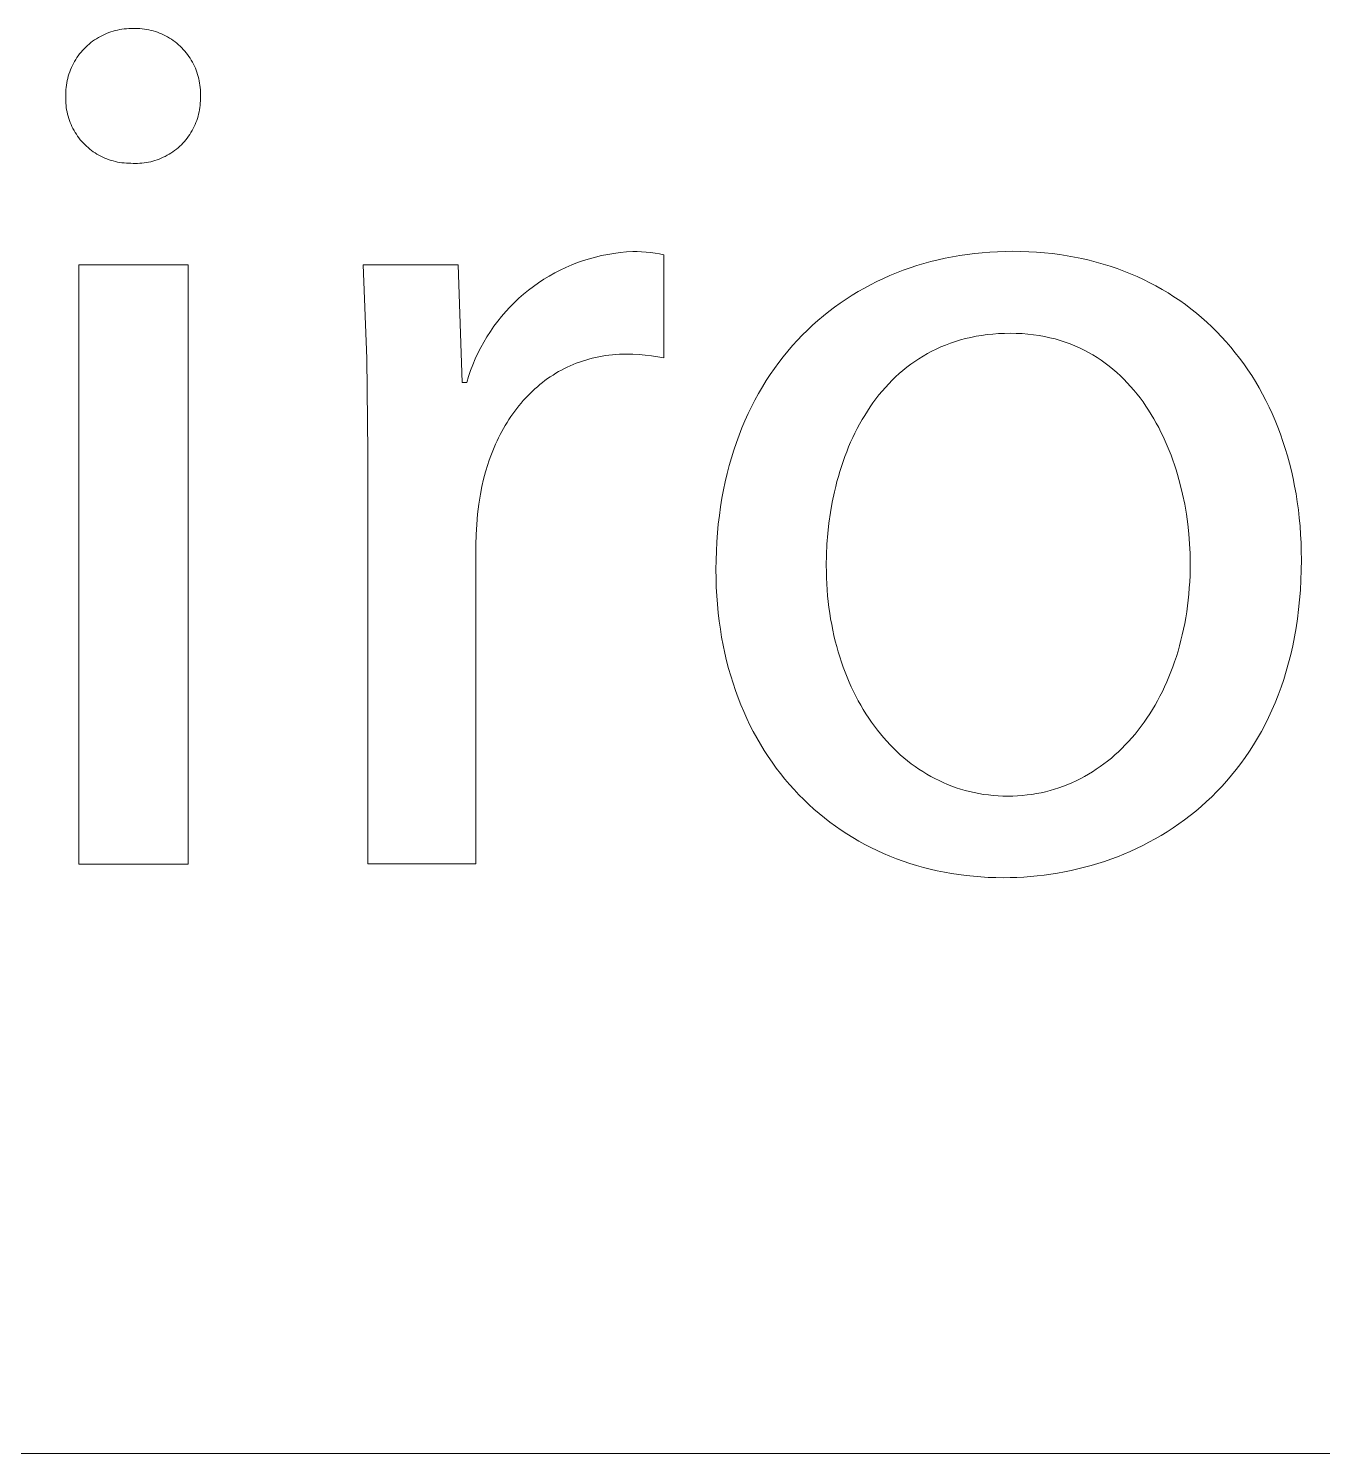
# Model space of a CAD drawing. Header units: millimetres. Extents: x -1519 to 3497, y -297 to 3208.
# Drawn here: x 2494.3 to 2546.8, y -296.8 to -239 of the extents above; entities that cross this region are included whole.
import ezdxf

# ---------------------------------------------------------------- set-up
doc = ezdxf.new("R2010")
doc.units = ezdxf.units.MM
doc.header["$MEASUREMENT"] = 0
doc.layers.add('Domyślny', color=7, linetype='Continuous', true_color=0x000000)

msp = doc.modelspace()

# ---------------------------------------------------------------- linework, layer by layer
at = {"layer": 'Domyślny', "color": 18, "lineweight": 15, "true_color": 0x000000}
for p, q in [((2497.116, -239.336), (2497.197, -239.29)), ((2497.197, -239.29), (2497.279, -239.248)), ((2497.279, -239.248), (2497.363, -239.208)), ((2497.363, -239.208), (2497.448, -239.172)), ((2497.448, -239.172), (2497.534, -239.138)), ((2497.534, -239.138), (2497.621, -239.107)), ((2497.621, -239.107), (2497.71, -239.079)), ((2497.71, -239.079), (2497.799, -239.055)), ((2497.799, -239.055), (2497.889, -239.033)), ((2497.889, -239.033), (2497.98, -239.015)), ((2497.98, -239.015), (2498.071, -239)), ((2498.071, -239), (2498.163, -238.988)), ((2498.163, -238.988), (2498.255, -238.979)), ((2498.255, -238.979), (2498.347, -238.973)), ((2498.347, -238.973), (2498.44, -238.971)), ((2498.44, -238.971), (2498.532, -238.971)), ((2498.532, -238.971), (2498.623, -238.97)), ((2498.623, -238.97), (2498.714, -238.971)), ((2498.714, -238.971), (2498.804, -238.976)), ((2498.804, -238.976), (2498.895, -238.983)), ((2498.895, -238.983), (2498.985, -238.994)), ((2498.985, -238.994), (2499.074, -239.008)), ((2499.074, -239.008), (2499.164, -239.025)), ((2499.164, -239.025), (2499.252, -239.045)), ((2499.252, -239.045), (2499.34, -239.068)), ((2499.34, -239.068), (2499.427, -239.094)), ((2499.427, -239.094), (2499.513, -239.123)), ((2499.513, -239.123), (2499.597, -239.155)), ((2499.597, -239.155), (2499.681, -239.19)), ((2499.681, -239.19), (2499.764, -239.228)), ((2499.764, -239.228), (2499.845, -239.268)), ((2499.845, -239.268), (2499.924, -239.312)), ((2496.413, -239.93), (2496.474, -239.86)), ((2496.474, -239.86), (2496.536, -239.792)), ((2496.536, -239.792), (2496.602, -239.727)), ((2496.602, -239.727), (2496.669, -239.663)), ((2496.669, -239.663), (2496.739, -239.602)), ((2496.739, -239.602), (2496.811, -239.544)), ((2496.811, -239.544), (2496.884, -239.488)), ((2496.884, -239.488), (2496.96, -239.434)), ((2496.96, -239.434), (2497.037, -239.384)), ((2497.037, -239.384), (2497.116, -239.336)), ((2499.924, -239.312), (2500.003, -239.358)), ((2500.003, -239.358), (2500.079, -239.407)), ((2500.079, -239.407), (2500.154, -239.458)), ((2500.154, -239.458), (2500.227, -239.512)), ((2500.227, -239.512), (2500.298, -239.568)), ((2500.298, -239.568), (2500.367, -239.627)), ((2500.367, -239.627), (2500.434, -239.688)), ((2500.434, -239.688), (2500.499, -239.752)), ((2500.499, -239.752), (2500.561, -239.817)), ((2500.561, -239.817), (2500.622, -239.885)), ((2496.062, -240.473), (2496.104, -240.39)), ((2496.104, -240.39), (2496.149, -240.309)), ((2496.149, -240.309), (2496.196, -240.23)), ((2496.196, -240.23), (2496.246, -240.152)), ((2496.246, -240.152), (2496.299, -240.076)), ((2496.299, -240.076), (2496.355, -240.002)), ((2496.355, -240.002), (2496.413, -239.93)), ((2500.622, -239.885), (2500.68, -239.955)), ((2500.68, -239.955), (2500.735, -240.027)), ((2500.735, -240.027), (2500.788, -240.1)), ((2500.788, -240.1), (2500.839, -240.176)), ((2500.839, -240.176), (2500.887, -240.253)), ((2500.887, -240.253), (2500.932, -240.331)), ((2500.932, -240.331), (2500.974, -240.412)), ((2500.974, -240.412), (2501.014, -240.493)), ((2495.851, -241.084), (2495.872, -240.994)), ((2495.872, -240.994), (2495.896, -240.904)), ((2495.896, -240.904), (2495.923, -240.816)), ((2495.923, -240.816), (2495.953, -240.728)), ((2495.953, -240.728), (2495.986, -240.642)), ((2495.986, -240.642), (2496.023, -240.557)), ((2496.023, -240.557), (2496.062, -240.473)), ((2501.014, -240.493), (2501.05, -240.576)), ((2501.05, -240.576), (2501.084, -240.66)), ((2501.084, -240.66), (2501.115, -240.746)), ((2501.115, -240.746), (2501.143, -240.832)), ((2501.143, -240.832), (2501.168, -240.919)), ((2501.168, -240.919), (2501.19, -241.007)), ((2501.19, -241.007), (2501.209, -241.096)), ((2495.792, -241.635), (2495.794, -241.542)), ((2495.794, -241.542), (2495.799, -241.45)), ((2495.799, -241.45), (2495.807, -241.358)), ((2495.807, -241.358), (2495.818, -241.266)), ((2495.818, -241.266), (2495.833, -241.175)), ((2495.833, -241.175), (2495.851, -241.084)), ((2501.209, -241.096), (2501.225, -241.185)), ((2501.225, -241.185), (2501.238, -241.275)), ((2501.238, -241.275), (2501.248, -241.365)), ((2501.248, -241.365), (2501.254, -241.456)), ((2501.254, -241.456), (2501.258, -241.546)), ((2501.258, -241.546), (2501.258, -241.637)), ((2495.791, -241.817), (2495.793, -241.728)), ((2495.792, -241.907), (2495.791, -241.817)), ((2495.793, -241.728), (2495.792, -241.635)), ((2495.797, -241.997), (2495.792, -241.907)), ((2495.804, -242.087), (2495.797, -241.997)), ((2495.815, -242.176), (2495.804, -242.087)), ((2495.828, -242.265), (2495.815, -242.176)), ((2501.233, -242.177), (2501.219, -242.266)), ((2501.243, -242.088), (2501.233, -242.177)), ((2501.251, -241.998), (2501.243, -242.088)), ((2501.255, -241.908), (2501.251, -241.998)), ((2501.258, -241.637), (2501.255, -241.728)), ((2501.255, -241.728), (2501.257, -241.818)), ((2501.257, -241.818), (2501.255, -241.908)), ((2495.845, -242.354), (2495.828, -242.265)), ((2495.865, -242.441), (2495.845, -242.354)), ((2495.888, -242.528), (2495.865, -242.441)), ((2495.913, -242.614), (2495.888, -242.528)), ((2495.942, -242.7), (2495.913, -242.614)), ((2495.974, -242.784), (2495.942, -242.7)), ((2501.105, -242.701), (2501.074, -242.786)), ((2501.134, -242.616), (2501.105, -242.701)), ((2501.16, -242.53), (2501.134, -242.616)), ((2501.183, -242.442), (2501.16, -242.53)), ((2501.202, -242.355), (2501.183, -242.442)), ((2501.219, -242.266), (2501.202, -242.355)), ((2496.008, -242.867), (2495.974, -242.784)), ((2496.045, -242.949), (2496.008, -242.867)), ((2496.086, -243.029), (2496.045, -242.949)), ((2496.128, -243.108), (2496.086, -243.029)), ((2496.174, -243.186), (2496.128, -243.108)), ((2496.222, -243.262), (2496.174, -243.186)), ((2496.273, -243.336), (2496.222, -243.262)), ((2496.326, -243.408), (2496.273, -243.336)), ((2500.774, -243.339), (2500.72, -243.412)), ((2500.825, -243.265), (2500.774, -243.339)), ((2500.873, -243.189), (2500.825, -243.265)), ((2500.919, -243.111), (2500.873, -243.189)), ((2500.961, -243.032), (2500.919, -243.111)), ((2501.002, -242.951), (2500.961, -243.032)), ((2501.039, -242.869), (2501.002, -242.951)), ((2501.074, -242.786), (2501.039, -242.869)), ((2496.382, -243.479), (2496.326, -243.408)), ((2496.44, -243.548), (2496.382, -243.479)), ((2496.501, -243.614), (2496.44, -243.548)), ((2496.564, -243.678), (2496.501, -243.614)), ((2496.629, -243.741), (2496.564, -243.678)), ((2496.696, -243.801), (2496.629, -243.741)), ((2496.765, -243.858), (2496.696, -243.801)), ((2496.836, -243.913), (2496.765, -243.858)), ((2496.909, -243.966), (2496.836, -243.913)), ((2500.21, -243.918), (2500.137, -243.97)), ((2500.281, -243.862), (2500.21, -243.918)), ((2500.35, -243.805), (2500.281, -243.862)), ((2500.418, -243.745), (2500.35, -243.805)), ((2500.483, -243.682), (2500.418, -243.745)), ((2500.546, -243.618), (2500.483, -243.682)), ((2500.606, -243.551), (2500.546, -243.618)), ((2500.664, -243.482), (2500.606, -243.551)), ((2500.72, -243.412), (2500.664, -243.482)), ((2496.984, -244.016), (2496.909, -243.966)), ((2497.06, -244.064), (2496.984, -244.016)), ((2497.138, -244.108), (2497.06, -244.064)), ((2497.218, -244.151), (2497.138, -244.108)), ((2497.298, -244.19), (2497.218, -244.151)), ((2497.381, -244.227), (2497.298, -244.19)), ((2497.464, -244.26), (2497.381, -244.227)), ((2497.548, -244.291), (2497.464, -244.26)), ((2497.634, -244.319), (2497.548, -244.291)), ((2497.72, -244.344), (2497.634, -244.319)), ((2497.808, -244.366), (2497.72, -244.344)), ((2497.896, -244.385), (2497.808, -244.366)), ((2497.984, -244.4), (2497.896, -244.385)), ((2498.073, -244.413), (2497.984, -244.4)), ((2498.163, -244.423), (2498.073, -244.413)), ((2498.252, -244.43), (2498.163, -244.423)), ((2498.342, -244.433), (2498.252, -244.43)), ((2498.432, -244.434), (2498.342, -244.433)), ((2498.522, -244.439), (2498.432, -244.434)), ((2498.612, -244.442), (2498.522, -244.439)), ((2498.702, -244.441), (2498.612, -244.442)), ((2498.792, -244.437), (2498.702, -244.441)), ((2498.882, -244.43), (2498.792, -244.437)), ((2498.972, -244.42), (2498.882, -244.43)), ((2499.061, -244.407), (2498.972, -244.42)), ((2499.149, -244.391), (2499.061, -244.407)), ((2499.238, -244.372), (2499.149, -244.391)), ((2499.325, -244.35), (2499.238, -244.372)), ((2499.411, -244.325), (2499.325, -244.35)), ((2499.497, -244.297), (2499.411, -244.325)), ((2499.582, -244.266), (2499.497, -244.297)), ((2499.665, -244.232), (2499.582, -244.266)), ((2499.747, -244.195), (2499.665, -244.232)), ((2499.828, -244.156), (2499.747, -244.195)), ((2499.908, -244.114), (2499.828, -244.156)), ((2499.986, -244.068), (2499.908, -244.114)), ((2500.062, -244.021), (2499.986, -244.068)), ((2500.137, -243.97), (2500.062, -244.021)), ((2516.32, -248.56), (2516.557, -248.467)), ((2516.557, -248.467), (2516.798, -248.383)), ((2516.798, -248.383), (2517.041, -248.307)), ((2517.041, -248.307), (2517.286, -248.24)), ((2517.286, -248.24), (2517.534, -248.181)), ((2517.534, -248.181), (2517.783, -248.131)), ((2517.783, -248.131), (2518.034, -248.09)), ((2518.034, -248.09), (2518.287, -248.057)), ((2518.287, -248.057), (2518.54, -248.033)), ((2518.54, -248.033), (2518.794, -248.018)), ((2518.794, -248.018), (2518.977, -248.021)), ((2518.977, -248.021), (2519.159, -248.029)), ((2519.159, -248.029), (2519.341, -248.043)), ((2519.341, -248.043), (2519.523, -248.062)), ((2519.523, -248.062), (2519.704, -248.086)), ((2519.704, -248.086), (2519.884, -248.116)), ((2519.884, -248.116), (2520.064, -248.152)), ((2520.064, -248.152), (2520.064, -252.328)), ((2530.33, -248.586), (2530.612, -248.501)), ((2530.612, -248.501), (2530.897, -248.423)), ((2530.897, -248.423), (2531.186, -248.352)), ((2531.186, -248.352), (2531.477, -248.287)), ((2531.477, -248.287), (2531.771, -248.229)), ((2531.771, -248.229), (2532.068, -248.177)), ((2532.068, -248.177), (2532.368, -248.133)), ((2532.368, -248.133), (2532.67, -248.095)), ((2532.67, -248.095), (2532.975, -248.064)), ((2532.975, -248.064), (2533.282, -248.039)), ((2533.282, -248.039), (2533.591, -248.022)), ((2533.591, -248.022), (2533.903, -248.012)), ((2533.903, -248.012), (2534.217, -248.008)), ((2534.217, -248.008), (2534.542, -248.012)), ((2534.542, -248.012), (2534.865, -248.023)), ((2534.865, -248.023), (2535.184, -248.041)), ((2535.184, -248.041), (2535.499, -248.067)), ((2535.499, -248.067), (2535.811, -248.1)), ((2535.811, -248.1), (2536.119, -248.14)), ((2536.119, -248.14), (2536.424, -248.187)), ((2536.424, -248.187), (2536.725, -248.241)), ((2536.725, -248.241), (2537.022, -248.302)), ((2537.022, -248.302), (2537.315, -248.37)), ((2537.315, -248.37), (2537.605, -248.444)), ((2537.605, -248.444), (2537.89, -248.526)), ((2537.89, -248.526), (2538.172, -248.614)), ((2496.327, -248.559), (2500.754, -248.559)), ((2496.327, -272.864), (2496.327, -248.559)), ((2500.754, -248.559), (2500.754, -272.864)), ((2508.01, -252.351), (2507.853, -248.553)), ((2507.853, -248.553), (2511.712, -248.553)), ((2511.712, -248.553), (2511.879, -253.33)), ((2515.191, -249.143), (2515.408, -249.011)), ((2515.408, -249.011), (2515.63, -248.886)), ((2515.63, -248.886), (2515.857, -248.769)), ((2515.857, -248.769), (2516.087, -248.661)), ((2516.087, -248.661), (2516.32, -248.56)), ((2528.706, -249.231), (2528.968, -249.107)), ((2528.968, -249.107), (2529.233, -248.99)), ((2529.233, -248.99), (2529.502, -248.879)), ((2529.502, -248.879), (2529.775, -248.775)), ((2529.775, -248.775), (2530.05, -248.677)), ((2530.05, -248.677), (2530.33, -248.586)), ((2538.172, -248.614), (2538.449, -248.709)), ((2538.449, -248.709), (2538.723, -248.81)), ((2538.723, -248.81), (2538.992, -248.918)), ((2538.992, -248.918), (2539.257, -249.032)), ((2539.257, -249.032), (2539.518, -249.153)), ((2514.371, -249.745), (2514.568, -249.584)), ((2514.568, -249.584), (2514.77, -249.43)), ((2514.77, -249.43), (2514.978, -249.283)), ((2514.978, -249.283), (2515.191, -249.143)), ((2527.697, -249.789), (2527.944, -249.64)), ((2527.944, -249.64), (2528.194, -249.497)), ((2528.194, -249.497), (2528.448, -249.361)), ((2528.448, -249.361), (2528.706, -249.231)), ((2539.518, -249.153), (2539.774, -249.28)), ((2539.774, -249.28), (2540.027, -249.413)), ((2540.027, -249.413), (2540.274, -249.552)), ((2540.274, -249.552), (2540.517, -249.698)), ((2540.517, -249.698), (2540.756, -249.849)), ((2513.642, -250.455), (2513.815, -250.268)), ((2513.815, -250.268), (2513.994, -250.087)), ((2513.994, -250.087), (2514.18, -249.913)), ((2514.18, -249.913), (2514.371, -249.745)), ((2526.754, -250.447), (2526.984, -250.273)), ((2526.984, -250.273), (2527.217, -250.106)), ((2527.217, -250.106), (2527.455, -249.944)), ((2527.455, -249.944), (2527.697, -249.789)), ((2540.756, -249.849), (2540.99, -250.007)), ((2540.99, -250.007), (2541.219, -250.17)), ((2541.219, -250.17), (2541.444, -250.34)), ((2513.165, -251.05), (2513.317, -250.846)), ((2513.317, -250.846), (2513.476, -250.648)), ((2513.476, -250.648), (2513.642, -250.455)), ((2526.094, -251.005), (2526.309, -250.813)), ((2526.309, -250.813), (2526.53, -250.627)), ((2526.53, -250.627), (2526.754, -250.447)), ((2541.444, -250.34), (2541.664, -250.515)), ((2541.664, -250.515), (2541.879, -250.696)), ((2541.879, -250.696), (2542.089, -250.883)), ((2512.882, -251.473), (2513.019, -251.259)), ((2513.019, -251.259), (2513.165, -251.05)), ((2525.476, -251.618), (2525.677, -251.407)), ((2525.677, -251.407), (2525.883, -251.203)), ((2525.883, -251.203), (2526.094, -251.005)), ((2532.949, -251.418), (2532.728, -251.455)), ((2533.174, -251.388), (2532.949, -251.418)), ((2533.403, -251.364), (2533.174, -251.388)), ((2533.637, -251.346), (2533.403, -251.364)), ((2533.874, -251.336), (2533.637, -251.346)), ((2534.117, -251.332), (2533.874, -251.336)), ((2534.359, -251.336), (2534.117, -251.332)), ((2534.597, -251.347), (2534.359, -251.336)), ((2534.831, -251.366), (2534.597, -251.347)), ((2535.06, -251.392), (2534.831, -251.366)), ((2535.285, -251.425), (2535.06, -251.392)), ((2535.505, -251.464), (2535.285, -251.425)), ((2542.089, -250.883), (2542.294, -251.075)), ((2542.294, -251.075), (2542.495, -251.273)), ((2542.495, -251.273), (2542.69, -251.476)), ((2512.514, -252.142), (2512.629, -251.915)), ((2512.629, -251.915), (2512.751, -251.692)), ((2512.751, -251.692), (2512.882, -251.473)), ((2525.089, -252.055), (2525.28, -251.834)), ((2525.28, -251.834), (2525.476, -251.618)), ((2531.114, -251.972), (2530.93, -252.063)), ((2531.301, -251.887), (2531.114, -251.972)), ((2531.492, -251.808), (2531.301, -251.887)), ((2531.688, -251.734), (2531.492, -251.808)), ((2531.887, -251.667), (2531.688, -251.734)), ((2532.091, -251.605), (2531.887, -251.667)), ((2532.299, -251.549), (2532.091, -251.605)), ((2532.512, -251.499), (2532.299, -251.549)), ((2532.728, -251.455), (2532.512, -251.499)), ((2535.72, -251.511), (2535.505, -251.464)), ((2535.931, -251.564), (2535.72, -251.511)), ((2536.138, -251.624), (2535.931, -251.564)), ((2536.34, -251.69), (2536.138, -251.624)), ((2536.538, -251.762), (2536.34, -251.69)), ((2536.732, -251.84), (2536.538, -251.762)), ((2536.921, -251.924), (2536.732, -251.84)), ((2537.106, -252.014), (2536.921, -251.924)), ((2537.286, -252.11), (2537.106, -252.014)), ((2542.69, -251.476), (2542.88, -251.685)), ((2542.88, -251.685), (2543.065, -251.899)), ((2543.065, -251.899), (2543.244, -252.119)), ((2508.054, -256.153), (2508.01, -252.351)), ((2512.309, -252.608), (2512.407, -252.373)), ((2512.407, -252.373), (2512.514, -252.142)), ((2516.507, -252.548), (2516.384, -252.597)), ((2516.633, -252.501), (2516.507, -252.548)), ((2516.76, -252.457), (2516.633, -252.501)), ((2516.888, -252.417), (2516.76, -252.457)), ((2517.018, -252.379), (2516.888, -252.417)), ((2517.149, -252.345), (2517.018, -252.379)), ((2517.282, -252.313), (2517.149, -252.345)), ((2517.417, -252.285), (2517.282, -252.313)), ((2517.552, -252.26), (2517.417, -252.285)), ((2517.69, -252.238), (2517.552, -252.26)), ((2517.829, -252.22), (2517.69, -252.238)), ((2517.969, -252.205), (2517.829, -252.22)), ((2518.11, -252.193), (2517.969, -252.205)), ((2518.253, -252.184), (2518.11, -252.193)), ((2518.398, -252.179), (2518.253, -252.184)), ((2518.544, -252.177), (2518.398, -252.179)), ((2518.798, -252.182), (2518.544, -252.177)), ((2519.053, -252.196), (2518.798, -252.182)), ((2519.307, -252.217), (2519.053, -252.196)), ((2519.56, -252.246), (2519.307, -252.217)), ((2519.813, -252.283), (2519.56, -252.246)), ((2520.064, -252.328), (2519.813, -252.283)), ((2524.547, -252.756), (2524.722, -252.517)), ((2524.722, -252.517), (2524.903, -252.283)), ((2524.903, -252.283), (2525.089, -252.055)), ((2530.075, -252.592), (2529.917, -252.713)), ((2530.238, -252.476), (2530.075, -252.592)), ((2530.405, -252.365), (2530.238, -252.476)), ((2530.576, -252.259), (2530.405, -252.365)), ((2530.751, -252.158), (2530.576, -252.259)), ((2530.93, -252.063), (2530.751, -252.158)), ((2537.463, -252.211), (2537.286, -252.11)), ((2537.635, -252.317), (2537.463, -252.211)), ((2537.803, -252.429), (2537.635, -252.317)), ((2537.967, -252.545), (2537.803, -252.429)), ((2538.126, -252.666), (2537.967, -252.545)), ((2543.244, -252.119), (2543.419, -252.344)), ((2543.419, -252.344), (2543.588, -252.574)), ((2543.588, -252.574), (2543.751, -252.809)), ((2512.062, -253.33), (2512.136, -253.086)), ((2512.136, -253.086), (2512.218, -252.846)), ((2512.218, -252.846), (2512.309, -252.608)), ((2515.344, -253.173), (2515.237, -253.251)), ((2515.453, -253.098), (2515.344, -253.173)), ((2515.564, -253.026), (2515.453, -253.098)), ((2515.676, -252.956), (2515.564, -253.026)), ((2515.79, -252.889), (2515.676, -252.956)), ((2515.905, -252.825), (2515.79, -252.889)), ((2516.022, -252.764), (2515.905, -252.825)), ((2516.141, -252.706), (2516.022, -252.764)), ((2516.262, -252.65), (2516.141, -252.706)), ((2516.384, -252.597), (2516.262, -252.65)), ((2524.213, -253.253), (2524.378, -253.002)), ((2524.378, -253.002), (2524.547, -252.756)), ((2529.464, -253.102), (2529.321, -253.24)), ((2529.611, -252.968), (2529.464, -253.102)), ((2529.762, -252.838), (2529.611, -252.968)), ((2529.917, -252.713), (2529.762, -252.838)), ((2538.282, -252.793), (2538.126, -252.666)), ((2538.433, -252.923), (2538.282, -252.793)), ((2538.581, -253.058), (2538.433, -252.923)), ((2538.724, -253.198), (2538.581, -253.058)), ((2543.751, -252.809), (2543.91, -253.049)), ((2543.91, -253.049), (2544.062, -253.294)), ((2511.879, -253.33), (2512.062, -253.33)), ((2514.729, -253.678), (2514.633, -253.771)), ((2514.827, -253.587), (2514.729, -253.678)), ((2514.927, -253.499), (2514.827, -253.587)), ((2515.029, -253.414), (2514.927, -253.499)), ((2515.132, -253.331), (2515.029, -253.414)), ((2515.237, -253.251), (2515.132, -253.331)), ((2523.902, -253.772), (2524.055, -253.509)), ((2524.055, -253.509), (2524.213, -253.253)), ((2528.915, -253.68), (2528.788, -253.835)), ((2529.047, -253.53), (2528.915, -253.68)), ((2529.182, -253.383), (2529.047, -253.53)), ((2529.321, -253.24), (2529.182, -253.383)), ((2538.863, -253.342), (2538.724, -253.198)), ((2538.998, -253.489), (2538.863, -253.342)), ((2539.13, -253.641), (2538.998, -253.489)), ((2539.257, -253.796), (2539.13, -253.641)), ((2544.062, -253.294), (2544.209, -253.544)), ((2544.209, -253.544), (2544.351, -253.799)), ((2514.18, -254.271), (2514.095, -254.378)), ((2514.266, -254.166), (2514.18, -254.271)), ((2514.355, -254.064), (2514.266, -254.166)), ((2514.446, -253.964), (2514.355, -254.064)), ((2514.538, -253.866), (2514.446, -253.964)), ((2514.633, -253.771), (2514.538, -253.866)), ((2523.479, -254.593), (2523.614, -254.313)), ((2523.614, -254.313), (2523.755, -254.04)), ((2523.755, -254.04), (2523.902, -253.772)), ((2528.429, -254.32), (2528.317, -254.489)), ((2528.545, -254.155), (2528.429, -254.32)), ((2528.664, -253.993), (2528.545, -254.155)), ((2528.788, -253.835), (2528.664, -253.993)), ((2539.38, -253.955), (2539.257, -253.796)), ((2539.5, -254.117), (2539.38, -253.955)), ((2539.615, -254.283), (2539.5, -254.117)), ((2539.727, -254.452), (2539.615, -254.283)), ((2544.351, -253.799), (2544.487, -254.059)), ((2544.487, -254.059), (2544.617, -254.324)), ((2544.617, -254.324), (2544.741, -254.593)), ((2513.774, -254.829), (2513.699, -254.947)), ((2513.852, -254.713), (2513.774, -254.829)), ((2513.931, -254.599), (2513.852, -254.713)), ((2514.012, -254.488), (2513.931, -254.599)), ((2514.095, -254.378), (2514.012, -254.488)), ((2523.227, -255.168), (2523.35, -254.878)), ((2523.35, -254.878), (2523.479, -254.593)), ((2528.104, -254.836), (2528.004, -255.014)), ((2528.209, -254.661), (2528.104, -254.836)), ((2528.317, -254.489), (2528.209, -254.661)), ((2539.835, -254.623), (2539.727, -254.452)), ((2539.939, -254.798), (2539.835, -254.623)), ((2540.039, -254.976), (2539.939, -254.798)), ((2544.741, -254.593), (2544.859, -254.867)), ((2544.859, -254.867), (2544.972, -255.146)), ((2513.419, -255.439), (2513.355, -255.567)), ((2513.486, -255.313), (2513.419, -255.439)), ((2513.555, -255.189), (2513.486, -255.313)), ((2513.626, -255.067), (2513.555, -255.189)), ((2513.699, -254.947), (2513.626, -255.067)), ((2523.001, -255.765), (2523.111, -255.464)), ((2523.111, -255.464), (2523.227, -255.168)), ((2527.813, -255.378), (2527.724, -255.565)), ((2527.907, -255.195), (2527.813, -255.378)), ((2528.004, -255.014), (2527.907, -255.195)), ((2540.136, -255.155), (2540.039, -254.976)), ((2540.229, -255.338), (2540.136, -255.155)), ((2540.318, -255.522), (2540.229, -255.338)), ((2544.972, -255.146), (2545.078, -255.429)), ((2545.078, -255.429), (2545.179, -255.716)), ((2513.173, -255.963), (2513.117, -256.098)), ((2513.231, -255.829), (2513.173, -255.963)), ((2513.292, -255.697), (2513.231, -255.829)), ((2513.355, -255.567), (2513.292, -255.697)), ((2522.897, -256.072), (2523.001, -255.765)), ((2527.556, -255.945), (2527.478, -256.139)), ((2527.638, -255.754), (2527.556, -255.945)), ((2527.724, -255.565), (2527.638, -255.754)), ((2540.403, -255.709), (2540.318, -255.522)), ((2540.485, -255.898), (2540.403, -255.709)), ((2540.563, -256.089), (2540.485, -255.898)), ((2545.179, -255.716), (2545.273, -256.008)), ((2545.273, -256.008), (2545.362, -256.304)), ((2508.054, -272.857), (2508.054, -256.153)), ((2512.961, -256.516), (2512.913, -256.658)), ((2513.01, -256.375), (2512.961, -256.516)), ((2513.062, -256.236), (2513.01, -256.375)), ((2513.117, -256.098), (2513.062, -256.236)), ((2522.709, -256.702), (2522.8, -256.384)), ((2522.8, -256.384), (2522.897, -256.072)), ((2527.332, -256.533), (2527.265, -256.733)), ((2527.403, -256.335), (2527.332, -256.533)), ((2527.478, -256.139), (2527.403, -256.335)), ((2540.638, -256.281), (2540.563, -256.089)), ((2540.709, -256.475), (2540.638, -256.281)), ((2540.776, -256.67), (2540.709, -256.475)), ((2545.362, -256.304), (2545.444, -256.605)), ((2545.444, -256.605), (2545.52, -256.909)), ((2512.825, -256.949), (2512.745, -257.245)), ((2512.913, -256.658), (2512.825, -256.949)), ((2522.549, -257.353), (2522.626, -257.025)), ((2522.626, -257.025), (2522.709, -256.702)), ((2527.14, -257.138), (2527.084, -257.343)), ((2527.201, -256.935), (2527.14, -257.138)), ((2527.265, -256.733), (2527.201, -256.935)), ((2540.84, -256.867), (2540.776, -256.67)), ((2540.9, -257.065), (2540.84, -256.867)), ((2541.011, -257.463), (2540.9, -257.065)), ((2545.52, -256.909), (2545.589, -257.218)), ((2545.589, -257.218), (2545.653, -257.531)), ((2512.675, -257.548), (2512.614, -257.857)), ((2512.745, -257.245), (2512.675, -257.548)), ((2522.415, -258.025), (2522.478, -257.686)), ((2522.478, -257.686), (2522.549, -257.353)), ((2526.981, -257.758), (2526.892, -258.178)), ((2527.031, -257.55), (2526.981, -257.758)), ((2527.084, -257.343), (2527.031, -257.55)), ((2541.107, -257.864), (2541.011, -257.463)), ((2545.653, -257.531), (2545.709, -257.848)), ((2512.554, -258.265), (2512.505, -258.675)), ((2512.614, -257.857), (2512.554, -258.265)), ((2522.311, -258.718), (2522.359, -258.369)), ((2522.359, -258.369), (2522.415, -258.025)), ((2526.892, -258.178), (2526.818, -258.602)), ((2541.191, -258.267), (2541.107, -257.864)), ((2541.26, -258.67), (2541.191, -258.267)), ((2545.709, -257.848), (2545.76, -258.168)), ((2545.76, -258.168), (2545.804, -258.493)), ((2512.505, -258.675), (2512.469, -259.087)), ((2522.269, -259.073), (2522.311, -258.718)), ((2526.818, -258.602), (2526.757, -259.03)), ((2541.317, -259.073), (2541.26, -258.67)), ((2545.804, -258.493), (2545.841, -258.822)), ((2545.841, -258.822), (2545.871, -259.154)), ((2512.444, -259.499), (2512.43, -259.911)), ((2512.469, -259.087), (2512.444, -259.499)), ((2522.208, -259.796), (2522.235, -259.432)), ((2522.235, -259.432), (2522.269, -259.073)), ((2526.71, -259.459), (2526.677, -259.89)), ((2526.757, -259.03), (2526.71, -259.459)), ((2541.361, -259.473), (2541.317, -259.073)), ((2541.392, -259.871), (2541.361, -259.473)), ((2545.871, -259.154), (2545.895, -259.49)), ((2545.895, -259.49), (2545.912, -259.829)), ((2512.43, -259.911), (2512.43, -272.857)), ((2522.189, -260.166), (2522.208, -259.796)), ((2526.677, -259.89), (2526.657, -260.322)), ((2541.41, -260.265), (2541.392, -259.871)), ((2545.912, -259.829), (2545.923, -260.173)), ((2522.173, -260.92), (2522.177, -260.541)), ((2522.177, -260.541), (2522.189, -260.166)), ((2526.657, -260.322), (2526.65, -260.753)), ((2541.416, -260.653), (2541.41, -260.265)), ((2541.414, -260.909), (2541.416, -260.653)), ((2545.926, -260.519), (2545.922, -260.936)), ((2545.923, -260.173), (2545.926, -260.519)), ((2522.177, -261.278), (2522.173, -260.92)), ((2526.65, -260.753), (2526.652, -261.002)), ((2526.652, -261.002), (2526.659, -261.249)), ((2526.659, -261.249), (2526.67, -261.494)), ((2541.395, -261.413), (2541.407, -261.162)), ((2541.407, -261.162), (2541.414, -260.909)), ((2545.922, -260.936), (2545.908, -261.346)), ((2522.188, -261.632), (2522.177, -261.278)), ((2522.206, -261.982), (2522.188, -261.632)), ((2526.67, -261.494), (2526.685, -261.736)), ((2526.685, -261.736), (2526.705, -261.977)), ((2541.359, -261.908), (2541.379, -261.662)), ((2541.379, -261.662), (2541.395, -261.413)), ((2545.886, -261.748), (2545.855, -262.142)), ((2545.908, -261.346), (2545.886, -261.748)), ((2522.232, -262.327), (2522.206, -261.982)), ((2522.265, -262.668), (2522.232, -262.327)), ((2526.705, -261.977), (2526.729, -262.215)), ((2526.729, -262.215), (2526.758, -262.451)), ((2541.272, -262.632), (2541.305, -262.394)), ((2541.305, -262.394), (2541.334, -262.152)), ((2541.334, -262.152), (2541.359, -261.908)), ((2545.855, -262.142), (2545.815, -262.53)), ((2522.304, -263.004), (2522.265, -262.668)), ((2526.758, -262.451), (2526.79, -262.685)), ((2526.79, -262.685), (2526.827, -262.916)), ((2526.827, -262.916), (2526.868, -263.145)), ((2541.192, -263.102), (2541.234, -262.868)), ((2541.234, -262.868), (2541.272, -262.632)), ((2545.767, -262.91), (2545.711, -263.283)), ((2545.815, -262.53), (2545.767, -262.91)), ((2522.351, -263.336), (2522.304, -263.004)), ((2522.404, -263.663), (2522.351, -263.336)), ((2526.868, -263.145), (2526.913, -263.371)), ((2526.913, -263.371), (2526.962, -263.595)), ((2541.041, -263.785), (2541.095, -263.56)), ((2541.095, -263.56), (2541.146, -263.332)), ((2541.146, -263.332), (2541.192, -263.102)), ((2545.711, -263.283), (2545.647, -263.649)), ((2522.465, -263.986), (2522.404, -263.663)), ((2522.532, -264.304), (2522.465, -263.986)), ((2526.962, -263.595), (2527.015, -263.816)), ((2527.015, -263.816), (2527.072, -264.035)), ((2527.072, -264.035), (2527.133, -264.25)), ((2540.92, -264.226), (2540.983, -264.007)), ((2540.983, -264.007), (2541.041, -263.785)), ((2545.575, -264.007), (2545.495, -264.359)), ((2545.647, -263.649), (2545.575, -264.007)), ((2522.605, -264.618), (2522.532, -264.304)), ((2522.685, -264.927), (2522.605, -264.618)), ((2527.133, -264.25), (2527.197, -264.463)), ((2527.197, -264.463), (2527.266, -264.673)), ((2527.266, -264.673), (2527.338, -264.879)), ((2540.71, -264.864), (2540.784, -264.654)), ((2540.784, -264.654), (2540.854, -264.442)), ((2540.854, -264.442), (2540.92, -264.226)), ((2545.408, -264.703), (2545.313, -265.04)), ((2545.495, -264.359), (2545.408, -264.703)), ((2522.772, -265.231), (2522.685, -264.927)), ((2522.865, -265.53), (2522.772, -265.231)), ((2527.338, -264.879), (2527.414, -265.083)), ((2527.414, -265.083), (2527.494, -265.284)), ((2527.494, -265.284), (2527.577, -265.481)), ((2540.466, -265.473), (2540.551, -265.274)), ((2540.551, -265.274), (2540.632, -265.07)), ((2540.632, -265.07), (2540.71, -264.864)), ((2545.313, -265.04), (2545.21, -265.37)), ((2522.964, -265.825), (2522.865, -265.53)), ((2523.07, -266.114), (2522.964, -265.825)), ((2527.577, -265.481), (2527.664, -265.676)), ((2527.664, -265.676), (2527.755, -265.867)), ((2527.755, -265.867), (2527.849, -266.055)), ((2540.189, -266.052), (2540.285, -265.863)), ((2540.285, -265.863), (2540.377, -265.67)), ((2540.377, -265.67), (2540.466, -265.473)), ((2545.101, -265.693), (2544.984, -266.009)), ((2545.21, -265.37), (2545.101, -265.693)), ((2523.181, -266.399), (2523.07, -266.114)), ((2523.299, -266.679), (2523.181, -266.399)), ((2527.849, -266.055), (2527.946, -266.239)), ((2527.946, -266.239), (2528.047, -266.42)), ((2528.047, -266.42), (2528.152, -266.597)), ((2539.881, -266.599), (2539.987, -266.42)), ((2539.987, -266.42), (2540.09, -266.238)), ((2540.09, -266.238), (2540.189, -266.052)), ((2544.861, -266.318), (2544.731, -266.621)), ((2544.984, -266.009), (2544.861, -266.318)), ((2523.422, -266.953), (2523.299, -266.679)), ((2523.552, -267.223), (2523.422, -266.953)), ((2528.152, -266.597), (2528.26, -266.771)), ((2528.26, -266.771), (2528.371, -266.941)), ((2528.371, -266.941), (2528.485, -267.107)), ((2539.543, -267.112), (2539.659, -266.945)), ((2539.659, -266.945), (2539.771, -266.774)), ((2539.771, -266.774), (2539.881, -266.599)), ((2544.594, -266.916), (2544.451, -267.204)), ((2544.731, -266.621), (2544.594, -266.916)), ((2523.687, -267.488), (2523.552, -267.223)), ((2523.828, -267.747), (2523.687, -267.488)), ((2528.485, -267.107), (2528.603, -267.27)), ((2528.603, -267.27), (2528.723, -267.429)), ((2528.723, -267.429), (2528.847, -267.583)), ((2528.847, -267.583), (2528.974, -267.734)), ((2539.047, -267.741), (2539.176, -267.59)), ((2539.176, -267.59), (2539.301, -267.435)), ((2539.301, -267.435), (2539.423, -267.275)), ((2539.423, -267.275), (2539.543, -267.112)), ((2544.302, -267.485), (2544.147, -267.759)), ((2544.451, -267.204), (2544.302, -267.485)), ((2523.975, -268.001), (2523.828, -267.747)), ((2524.127, -268.25), (2523.975, -268.001)), ((2528.974, -267.734), (2529.104, -267.881)), ((2529.104, -267.881), (2529.237, -268.024)), ((2529.237, -268.024), (2529.373, -268.162)), ((2529.373, -268.162), (2529.512, -268.297)), ((2538.504, -268.305), (2538.644, -268.17)), ((2538.644, -268.17), (2538.781, -268.032)), ((2538.781, -268.032), (2538.916, -267.889)), ((2538.916, -267.889), (2539.047, -267.741)), ((2543.986, -268.027), (2543.818, -268.288)), ((2544.147, -267.759), (2543.986, -268.027)), ((2524.285, -268.494), (2524.127, -268.25)), ((2524.448, -268.732), (2524.285, -268.494)), ((2524.616, -268.966), (2524.448, -268.732)), ((2529.512, -268.297), (2529.654, -268.427)), ((2529.654, -268.427), (2529.799, -268.553)), ((2529.799, -268.553), (2529.947, -268.674)), ((2529.947, -268.674), (2530.097, -268.791)), ((2537.915, -268.799), (2538.066, -268.682)), ((2538.066, -268.682), (2538.215, -268.561)), ((2538.215, -268.561), (2538.361, -268.435)), ((2538.361, -268.435), (2538.504, -268.305)), ((2543.646, -268.541), (2543.467, -268.789)), ((2543.818, -268.288), (2543.646, -268.541)), ((2524.79, -269.193), (2524.616, -268.966)), ((2524.969, -269.415), (2524.79, -269.193)), ((2530.097, -268.791), (2530.25, -268.903)), ((2530.25, -268.903), (2530.406, -269.011)), ((2530.406, -269.011), (2530.564, -269.114)), ((2530.564, -269.114), (2530.725, -269.213)), ((2530.725, -269.213), (2530.888, -269.306)), ((2530.888, -269.306), (2531.054, -269.395)), ((2536.955, -269.401), (2537.121, -269.312)), ((2537.121, -269.312), (2537.285, -269.219)), ((2537.285, -269.219), (2537.446, -269.121)), ((2537.446, -269.121), (2537.605, -269.018)), ((2537.605, -269.018), (2537.762, -268.911)), ((2537.762, -268.911), (2537.915, -268.799)), ((2543.095, -269.263), (2542.901, -269.49)), ((2543.284, -269.029), (2543.095, -269.263)), ((2543.467, -268.789), (2543.284, -269.029)), ((2525.152, -269.632), (2524.969, -269.415)), ((2525.341, -269.843), (2525.152, -269.632)), ((2525.535, -270.049), (2525.341, -269.843)), ((2531.054, -269.395), (2531.223, -269.479)), ((2531.223, -269.479), (2531.394, -269.558)), ((2531.394, -269.558), (2531.567, -269.632)), ((2531.567, -269.632), (2531.742, -269.701)), ((2531.742, -269.701), (2531.92, -269.764)), ((2531.92, -269.764), (2532.1, -269.823)), ((2532.1, -269.823), (2532.283, -269.876)), ((2532.283, -269.876), (2532.467, -269.924)), ((2532.467, -269.924), (2532.654, -269.966)), ((2535.362, -269.968), (2535.548, -269.926)), ((2535.548, -269.926), (2535.731, -269.878)), ((2535.731, -269.878), (2535.912, -269.826)), ((2535.912, -269.826), (2536.091, -269.768)), ((2536.091, -269.768), (2536.269, -269.704)), ((2536.269, -269.704), (2536.444, -269.636)), ((2536.444, -269.636), (2536.616, -269.563)), ((2536.616, -269.563), (2536.787, -269.484)), ((2536.787, -269.484), (2536.955, -269.401)), ((2542.499, -269.923), (2542.291, -270.13)), ((2542.702, -269.71), (2542.499, -269.923)), ((2542.901, -269.49), (2542.702, -269.71)), ((2525.733, -270.249), (2525.535, -270.049)), ((2525.937, -270.443), (2525.733, -270.249)), ((2526.145, -270.632), (2525.937, -270.443)), ((2532.654, -269.966), (2532.843, -270.003)), ((2532.843, -270.003), (2533.033, -270.035)), ((2533.033, -270.035), (2533.226, -270.061)), ((2533.226, -270.061), (2533.421, -270.081)), ((2533.421, -270.081), (2533.618, -270.096)), ((2533.618, -270.096), (2533.816, -270.104)), ((2533.816, -270.104), (2534.016, -270.107)), ((2534.016, -270.107), (2534.214, -270.104)), ((2534.214, -270.104), (2534.409, -270.096)), ((2534.409, -270.096), (2534.603, -270.081)), ((2534.603, -270.081), (2534.796, -270.061)), ((2534.796, -270.061), (2534.987, -270.036)), ((2534.987, -270.036), (2535.175, -270.005)), ((2535.175, -270.005), (2535.362, -269.968)), ((2542.078, -270.331), (2541.861, -270.525)), ((2542.291, -270.13), (2542.078, -270.331)), ((2526.357, -270.815), (2526.145, -270.632)), ((2526.574, -270.992), (2526.357, -270.815)), ((2526.796, -271.163), (2526.574, -270.992)), ((2541.186, -271.067), (2540.954, -271.235)), ((2541.415, -270.893), (2541.186, -271.067)), ((2541.64, -270.712), (2541.415, -270.893)), ((2541.861, -270.525), (2541.64, -270.712)), ((2527.021, -271.328), (2526.796, -271.163)), ((2527.251, -271.487), (2527.021, -271.328)), ((2527.485, -271.641), (2527.251, -271.487)), ((2527.724, -271.788), (2527.485, -271.641)), ((2540.478, -271.551), (2540.236, -271.7)), ((2540.718, -271.396), (2540.478, -271.551)), ((2540.954, -271.235), (2540.718, -271.396)), ((2527.966, -271.929), (2527.724, -271.788)), ((2528.212, -272.065), (2527.966, -271.929)), ((2528.462, -272.193), (2528.212, -272.065)), ((2528.716, -272.316), (2528.462, -272.193)), ((2539.236, -272.231), (2538.979, -272.348)), ((2539.49, -272.107), (2539.236, -272.231)), ((2539.741, -271.978), (2539.49, -272.107)), ((2539.99, -271.842), (2539.741, -271.978)), ((2540.236, -271.7), (2539.99, -271.842)), ((2528.973, -272.433), (2528.716, -272.316)), ((2529.234, -272.543), (2528.973, -272.433)), ((2529.499, -272.647), (2529.234, -272.543)), ((2529.767, -272.744), (2529.499, -272.647)), ((2530.038, -272.836), (2529.767, -272.744)), ((2537.931, -272.753), (2537.664, -272.84)), ((2538.196, -272.661), (2537.931, -272.753)), ((2538.459, -272.563), (2538.196, -272.661)), ((2538.72, -272.458), (2538.459, -272.563)), ((2538.979, -272.348), (2538.72, -272.458)), ((2500.754, -272.864), (2496.327, -272.864)), ((2512.43, -272.857), (2508.054, -272.857)), ((2530.313, -272.92), (2530.038, -272.836)), ((2530.59, -272.998), (2530.313, -272.92)), ((2530.871, -273.07), (2530.59, -272.998)), ((2531.155, -273.135), (2530.871, -273.07)), ((2531.442, -273.193), (2531.155, -273.135)), ((2531.732, -273.245), (2531.442, -273.193)), ((2532.024, -273.29), (2531.732, -273.245)), ((2532.319, -273.328), (2532.024, -273.29)), ((2532.617, -273.359), (2532.319, -273.328)), ((2532.917, -273.383), (2532.617, -273.359)), ((2533.22, -273.401), (2532.917, -273.383)), ((2533.525, -273.411), (2533.22, -273.401)), ((2534.383, -273.403), (2534.108, -273.412)), ((2534.659, -273.389), (2534.383, -273.403)), ((2534.935, -273.368), (2534.659, -273.389)), ((2535.21, -273.342), (2534.935, -273.368)), ((2535.486, -273.31), (2535.21, -273.342)), ((2535.761, -273.272), (2535.486, -273.31)), ((2536.036, -273.229), (2535.761, -273.272)), ((2536.31, -273.179), (2536.036, -273.229)), ((2536.583, -273.123), (2536.31, -273.179)), ((2536.855, -273.061), (2536.583, -273.123)), ((2537.126, -272.993), (2536.855, -273.061)), ((2537.396, -272.919), (2537.126, -272.993)), ((2537.664, -272.84), (2537.396, -272.919)), ((2533.833, -273.415), (2533.525, -273.411)), ((2534.108, -273.412), (2533.833, -273.415)), ((3492.39, -296.772), (-1519.067, -296.772)), ((3492.39, -296.772), (1601.48, -296.772))]:
    msp.add_line(p, q, dxfattribs=at)

doc.saveas('drawing.dxf')
